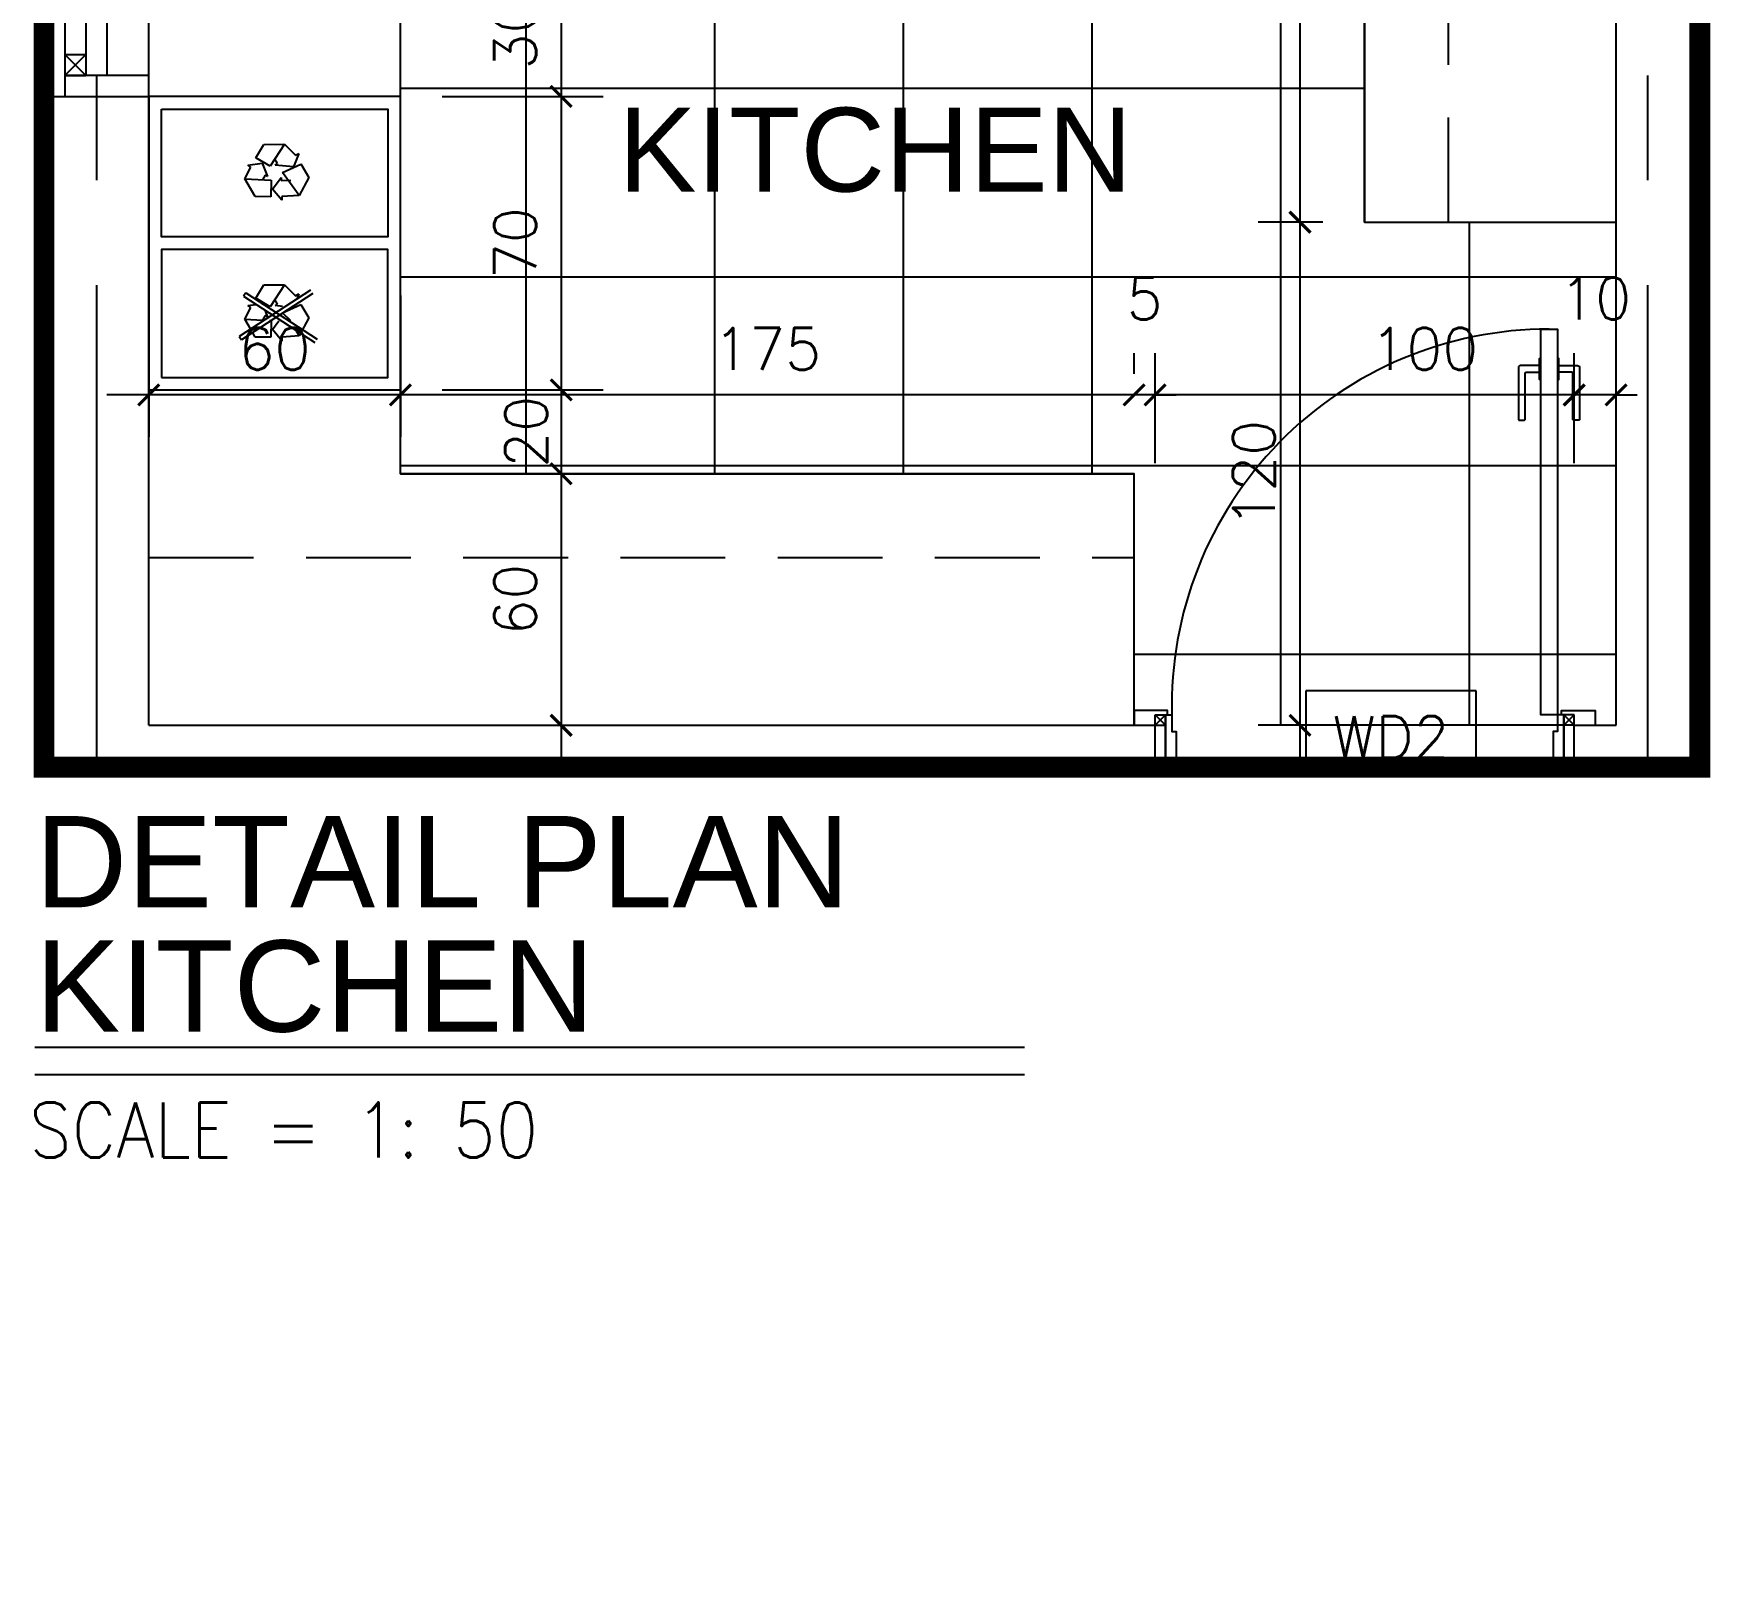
# Model space of a CAD drawing. Header units: centimetres. Extents: x -2623 to 107, y 3 to 2982.
# Drawn here: x -1782.5 to -1382.5, y 1445.7 to 1813 of the extents above; entities that cross this region are included whole.
import ezdxf
from ezdxf.xclip import XClip

# ---------------------------------------------------------------- set-up
doc = ezdxf.new("R2010")
doc.units = ezdxf.units.CM
doc.header["$LTSCALE"] = 100
doc.header["$MEASUREMENT"] = 0
doc.header["$XCLIPFRAME"] = 0
doc.header["$PDMODE"] = 35
for name, pattern in [('A0-01 FLOOR PLANS$0$HIDDEN', [0.375, 0.25, -0.125]), ('GRID$0$GRID$0$XREF GRID$0$GRIDS$0$CENTER', [2, 1.25, -0.25, 0.25, -0.25]), ('HIDDEN', [0.375, 0.25, -0.125])]:
    doc.linetypes.add(name, pattern=pattern)
for name, color, linetype in [('A0-01 FLOOR PLANS$0$COUNTERS', 85, 'Continuous'), ('A0-01 FLOOR PLANS$0$DOOR', 1, 'Continuous'), ('A0-01 FLOOR PLANS$0$KITCHEN', 11, 'Continuous'), ('A0-01 FLOOR PLANS$0$RECYCLE', 85, 'Continuous'), ('A0-01 FLOOR PLANS$0$TEXT', 3, 'Continuous'), ('A0-01 FLOOR PLANS$0$TEXT-SCHED', 3, 'Continuous'), ('A0-01 FLOOR PLANS$0$WALL-01', 7, 'Continuous'), ('A0-01 FLOOR PLANS$0$WALL-03', 2, 'Continuous'), ('A0-01 FLOOR PLANS$0$WINDOW', 1, 'Continuous'), ('COUNTERS', 85, 'Continuous'), ('DIM', 1, 'Continuous'), ('GRID$0$XREF GRID', 11, 'GRID$0$GRID$0$XREF GRID$0$GRIDS$0$CENTER'), ('HIDDEN -03', 8, 'HIDDEN'), ('ID_Flooring_02', 127, 'Continuous'), ('TEXT', 3, 'Continuous'), ('WALL-01', 7, 'Continuous'), ('WALL-03', 2, 'Continuous')]:
    doc.layers.add(name, color=color, linetype=linetype)
doc.styles.add('A0-01 FLOOR PLANS$0$A0-01 GROUND FLOOR PLAN - For Entry modification$0$ROMANS', font='romans')
doc.styles.add('A0-01 FLOOR PLANS$0$ART-PS-1', font='arial.ttf', dxfattribs={"height": 20})
doc.styles.add('ART', font='arial.ttf')
doc.styles.add('ROMANS', font='romans')
doc.dimstyles.new('A0-01 FLOOR PLANS$0$A0-01 GROUND FLOOR PLAN - For Entry modification$0$text', dxfattribs={"dimtxt": 18, "dimasz": 10, "dimexe": 10, "dimexo": 10, "dimgap": -6, "dimtad": 1, "dimtih": 1, "dimtoh": 1, "dimdec": 0, "dimdsep": 46, "dimtxsty": 'A0-01 FLOOR PLANS$0$A0-01 GROUND FLOOR PLAN - For Entry modification$0$ROMANS', "dimblk1": 'A0-01 FLOOR PLANS$0$A0-01 GROUND FLOOR PLAN - For Entry modification$0$_ARCHTICK', "dimblk2": 'A0-01 FLOOR PLANS$0$A0-01 GROUND FLOOR PLAN - For Entry modification$0$_ARCHTICK', "dimsah": 1, "dimcen": 25, "dimdle": 10, "dimse1": 1, "dimse2": 1, "dimsd1": 1, "dimsd2": 1, "dimclrd": 1, "dimclre": 1, "dimclrt": 2, "dimadec": 0, "dimazin": 0, "dimtfac": 1, "dimtdec": 0, "dimtmove": 2, "dimatfit": 3, "dimldrblk": 'A0-01 FLOOR PLANS$0$A0-01 GROUND FLOOR PLAN - For Entry modification$0$_ARCHTICK', "dimfxl": 1, "dimtolj": 1, "dimtzin": 0, "dimarcsym": 0})
doc.dimstyles.new('AS-17-100', dxfattribs={"dimtxt": 10, "dimasz": 5, "dimexe": 10, "dimexo": 10, "dimgap": 6, "dimtad": 1, "dimtoh": 1, "dimdec": 0, "dimdsep": 46, "dimtxsty": 'ROMANS', "dimblk1": 'ARCHTICK', "dimblk2": 'ARCHTICK', "dimsah": 1, "dimcen": 25, "dimdle": 10, "dimclrd": 1, "dimclre": 1, "dimclrt": 2, "dimadec": 0, "dimazin": 0, "dimtfac": 1, "dimtdec": 0, "dimtofl": 0, "dimtmove": 2, "dimatfit": 3, "dimldrblk": 'ARCHTICK', "dimfxl": 1, "dimtolj": 1, "dimtzin": 0, "dimarcsym": 0})

# ---------------------------------------------------------------- blocks, each defined once
blk = doc.blocks.new('A0-01 FLOOR PLANS$0$W05')
at = {"layer": 'A0-01 FLOOR PLANS$0$WINDOW'}
for p, q in [((-650, 1615), (-650, 1445)), ((-645, 1615), (-645, 1445)), ((-645, 1615), (-640, 1615)), ((-640, 1615), (-645, 1610)), ((-645, 1615), (-640, 1610)), ((-640, 1615), (-640, 1445)), ((-630, 1445), (-630, 1615)), ((-645, 1610), (-640, 1610)), ((-650, 1532.5), (-645, 1532.5)), ((-645, 1527.5), (-650, 1532.5)), ((-650, 1527.5), (-645, 1532.5)), ((-645, 1532.5), (-640, 1532.5)), ((-640, 1532.5), (-645, 1527.5)), ((-645, 1532.5), (-640, 1527.5)), ((-650, 1527.5), (-645, 1527.5)), ((-645, 1527.5), (-640, 1527.5)), ((-650, 1450), (-645, 1450)), ((-645, 1450), (-650, 1445)), ((-650, 1450), (-645, 1445)), ((-650, 1445), (-645, 1445))]:
    blk.add_line(p, q, dxfattribs=at)
for points in [[(-650, 1615), (-630, 1615), (-630, 1620), (-650, 1620)], [(-650, 1440), (-630, 1440), (-630, 1445), (-650, 1445)]]:
    blk.add_lwpolyline(points, close=True, dxfattribs=at)
blk = doc.blocks.new('GRID')
at = {"layer": 'GRID$0$XREF GRID'}
for p, q in [((-1767.5, 2960.33, 0), (-1767.5, 522.76)), ((-1397.5, 2960.33, 0), (-1397.5, 522.76, 0))]:
    blk.add_line(p, q, dxfattribs=at)
blk = doc.blocks.new('A0-01 FLOOR PLANS$0$FSF')
at = {"layer": 'A0-01 FLOOR PLANS$0$RECYCLE'}
for p, q in [((7765.19, 4675.67), (7765.19, 4735.67)), ((7711.3, 4711.94), (7714.51, 4713.83)), ((7714.51, 4713.83), (7718.82, 4711.52)), ((7741.36, 4714.22), (7752.43, 4697.23)), ((7742.02, 4698.84), (7753.09, 4715.83)), ((7742.18, 4714.79), (7753.26, 4697.8)), ((7742.84, 4698.27), (7753.91, 4715.26)), ((7744.8, 4711.94), (7748.01, 4713.83)), ((7748.01, 4713.83), (7752.32, 4711.52)), ((7706.6, 4708), (7709.22, 4710.69)), ((7709.22, 4710.69), (7708.81, 4711.49)), ((7708.81, 4711.49), (7712.02, 4710.16)), ((7713.33, 4707.52), (7711.31, 4711.94)), ((7712.02, 4710.16), (7711.57, 4705.77)), ((7718.82, 4711.52), (7713.33, 4707.52)), ((7715.21, 4707.25), (7715.17, 4709.52)), ((7718.82, 4711.52), (7719.07, 4707.41)), ((7740.1, 4708), (7742.72, 4710.69)), ((7742.72, 4710.69), (7742.31, 4711.49)), ((7742.31, 4711.49), (7743.63, 4710.94)), ((7746.83, 4707.52), (7744.81, 4711.94)), ((7745.34, 4710.24), (7745.52, 4710.16)), ((7745.52, 4710.16), (7745.5, 4710)), ((7748.75, 4709.57), (7746.83, 4707.52)), ((7748.67, 4709.45), (7748.67, 4709.52)), ((7752.32, 4711.52), (7750.72, 4710.64)), ((7752.32, 4711.52), (7752.57, 4707.41)), ((7706.62, 4703.11), (7706.6, 4708)), ((7706.6, 4708), (7711.85, 4704.6)), ((7711.85, 4704.6), (7709.8, 4701.19)), ((7711.2, 4706.38), (7710.09, 4705.74)), ((7711.13, 4702.7), (7714.29, 4704.01)), ((7711.57, 4705.77), (7711.2, 4706.38)), ((7714.29, 4704.01), (7713.94, 4703.39)), ((7714.5, 4707.21), (7715.21, 4707.25)), ((7717.27, 4705.2), (7714.5, 4707.21)), ((7714.85, 4698.6), (7715.16, 4704.84)), ((7715.16, 4704.84), (7719.13, 4704.77)), ((7719.96, 4707.39), (7717.27, 4705.2)), ((7719.07, 4707.41), (7719.96, 4707.39)), ((7719.14, 4704.79), (7719.07, 4701.06)), ((7740.12, 4703.11), (7740.1, 4708)), ((7740.1, 4708), (7745.35, 4704.6)), ((7745.35, 4704.6), (7743.3, 4701.19)), ((7744.7, 4706.38), (7743.59, 4705.74)), ((7745.07, 4705.77), (7744.7, 4706.38)), ((7745.3, 4707.53), (7745.07, 4705.77)), ((7746.42, 4703.44), (7747.79, 4704.01)), ((7747.79, 4704.01), (7747.44, 4703.39)), ((7748.64, 4704.47), (7748.66, 4704.84)), ((7748.66, 4704.84), (7752.63, 4704.77)), ((7750.77, 4705.2), (7748.69, 4706.71)), ((7753.46, 4707.39), (7750.77, 4705.2)), ((7752.57, 4707.41), (7753.46, 4707.39)), ((7752.64, 4704.79), (7752.57, 4701.06)), ((7709.81, 4701.19), (7706.62, 4703.11)), ((7711.59, 4699.26), (7711.13, 4702.7)), ((7712.07, 4700.01), (7711.59, 4699.26)), ((7714.85, 4698.6), (7712.07, 4700.01)), ((7713.94, 4703.39), (7715.05, 4702.75)), ((7719.07, 4701.06), (7714.85, 4698.6)), ((7743.31, 4701.19), (7740.12, 4703.11)), ((7744.63, 4702.7), (7744.71, 4702.73)), ((7744.64, 4702.63), (7744.63, 4702.7)), ((7745.09, 4699.26), (7744.83, 4701.16)), ((7745.57, 4700.01), (7745.09, 4699.26)), ((7748.35, 4698.6), (7745.57, 4700.01)), ((7747.44, 4703.39), (7748.55, 4702.75)), ((7748.35, 4698.6), (7748.56, 4702.83)), ((7752.57, 4701.06), (7751.45, 4700.41)), ((7742.02, 4698.84), (7742.84, 4698.27)), ((7750.59, 4699.9), (7748.35, 4698.6)), ((7752.43, 4697.23), (7753.26, 4697.8))]:
    blk.add_line(p, q, dxfattribs=at)
for points in [[(7695.19, 4735.67), (7695.19, 4675.67), (7765.19, 4675.67), (7765.19, 4735.67)], [(7698.19, 4678.67), (7698.19, 4732.67), (7728.69, 4732.67), (7728.69, 4678.67)], [(7762.19, 4678.67), (7762.19, 4732.67), (7731.69, 4732.67), (7731.69, 4678.67)]]:
    blk.add_lwpolyline(points, close=True, dxfattribs=at)
blk = doc.blocks.new('*D324')
at = {"layer": 'A0-01 FLOOR PLANS$0$TEXT-SCHED', "color": 1, "lineweight": -2, "transparency": 16777216}
for p, q in [((-1438.42, 1656.21), (-1478.99, 1656.21)), ((-1478.99, 1656.21), (-1478.99, 1634.21)), ((-1438.42, 1634.21), (-1438.42, 1656.21)), ((-1478.99, 1634.21), (-1438.42, 1634.21))]:
    blk.add_line(p, q, dxfattribs=at)
at = {"layer": 'Defpoints', "color": 0, "transparency": 16777216}
blk.add_point((-1458.71, 1645.21), dxfattribs=at)
blk.add_point((-1458.71, 1645.21), dxfattribs=at)
blk.add_point((-1458.71, 1645.21), dxfattribs=at)
at = {"layer": 'A0-01 FLOOR PLANS$0$TEXT-SCHED', "color": 2, "transparency": 16777216, "insert": (-1458.71, 1645.21), "char_height": 8, "width": 47.1429, "attachment_point": 5, "style": 'A0-01 FLOOR PLANS$0$A0-01 GROUND FLOOR PLAN - For Entry modification$0$ROMANS'}
blk.add_mtext('\\A1;{\\H1.25x;WD2}', dxfattribs=at)
blk = doc.blocks.new('A0-01 FLOOR PLANS$0$A0-01 GROUND FLOOR PLAN - For Entry modification$0$_ARCHTICK')
at = {"color": 0, "linetype": 'ByBlock', "const_width": 0.15}
blk.add_lwpolyline([(-0.5, -0.5), (0.5, 0.5)], dxfattribs=at)
blk = doc.blocks.new('A0-01 FLOOR PLANS$0$DOOR 25CM')
at = {"layer": 'A0-01 FLOOR PLANS$0$DOOR'}
blk.add_lwpolyline([(-4739.05, 1353.5), (-4735.05, 1353.5), (-4735.05, 1261.5), (-4739.05, 1261.5)], close=True, dxfattribs=at)
for points in [[(-4739.35, 1344.8), (-4743.85, 1344.8, 0.414214), (-4744.35, 1344.3), (-4744.35, 1332, 0.414214), (-4744.15, 1331.8), (-4742.95, 1331.8, 0.414214), (-4742.75, 1332), (-4742.75, 1343, -0.414214), (-4742.55, 1343.2), (-4739.35, 1343.2)], [(-4734.75, 1344.8), (-4730.26, 1344.8, -0.414214), (-4729.76, 1344.3), (-4729.76, 1332, -0.414214), (-4729.96, 1331.8), (-4731.16, 1331.8, -0.414214), (-4731.36, 1332), (-4731.36, 1343, 0.414214), (-4731.56, 1343.2), (-4734.75, 1343.2)]]:
    blk.add_lwpolyline(points, format="xyb", dxfattribs=at)
for points in [[(-4739.05, 1341.5), (-4739.35, 1341.5), (-4739.35, 1346.5), (-4739.05, 1346.5)], [(-4735.05, 1341.5), (-4734.75, 1341.5), (-4734.75, 1346.5), (-4735.05, 1346.5)]]:
    blk.add_lwpolyline(points, dxfattribs=at)
blk.add_arc((-4737.11, 1263.56), 89.94, 89.9604, 181.3128, dxfattribs=at)
blk = doc.blocks.new('A0-01 FLOOR PLANS$0$90-10')
at = {"layer": 'A0-01 FLOOR PLANS$0$DOOR', "linetype": 'Continuous'}
for p, q in [((9747.9, -4467.93), (9747.9, -4470.43)), ((9857.88, -4467.93), (9857.88, -4470.43)), ((9747.9, -4482.93), (9747.9, -4480.43)), ((9755.4, -4482.93), (9755.4, -4480.43)), ((9850.38, -4482.93), (9850.38, -4480.43)), ((9857.88, -4482.93), (9857.88, -4480.43))]:
    blk.add_line(p, q, dxfattribs=at)
at = {"layer": 'A0-01 FLOOR PLANS$0$DOOR'}
for p, q in [((9752.9, -4470.43), (9752.9, -4467.93)), ((9752.9, -4467.93), (9755.4, -4467.93)), ((9755.4, -4467.93), (9752.9, -4470.43)), ((9755.4, -4470.43), (9752.9, -4467.93)), ((9852.88, -4467.93), (9850.38, -4467.93)), ((9850.38, -4467.93), (9852.88, -4470.43)), ((9850.38, -4470.43), (9852.88, -4467.93)), ((9852.88, -4470.43), (9852.88, -4467.93)), ((9752.9, -4470.43), (9755.4, -4470.43)), ((9852.88, -4470.43), (9850.38, -4470.43)), ((9752.9, -4480.43), (9752.9, -4482.93)), ((9755.4, -4482.93), (9752.9, -4480.43)), ((9755.4, -4480.43), (9752.9, -4482.93)), ((9752.9, -4480.43), (9755.4, -4480.43)), ((9752.9, -4482.93), (9755.4, -4482.93)), ((9850.38, -4482.93), (9852.88, -4480.43)), ((9850.38, -4480.43), (9852.88, -4482.93)), ((9852.88, -4480.43), (9850.38, -4480.43)), ((9852.88, -4482.93), (9850.38, -4482.93)), ((9852.88, -4480.43), (9852.88, -4482.93))]:
    blk.add_line(p, q, dxfattribs=at)
for points in [[(9755.9, -4467.93), (9755.9, -4466.93), (9747.9, -4466.93), (9747.9, -4467.93)], [(9755.4, -4467.93), (9755.4, -4482.93)], [(9755.4, -4467.93), (9756.9, -4467.93), (9756.9, -4471.93), (9757.9, -4471.93), (9757.9, -4482.93), (9755.4, -4482.93), (9755.4, -4467.93)], [(9850.38, -4467.93), (9848.88, -4467.93), (9848.88, -4471.93), (9847.88, -4471.93), (9847.88, -4482.93), (9850.38, -4482.93), (9850.38, -4467.93)], [(9849.88, -4467.93), (9849.88, -4466.93), (9857.88, -4466.93), (9857.88, -4467.93)], [(9850.38, -4467.93), (9850.38, -4482.93)], [(9755.9, -4482.93), (9755.9, -4483.93), (9747.9, -4483.93), (9747.9, -4482.93)], [(9849.88, -4482.93), (9849.88, -4483.93), (9857.88, -4483.93), (9857.88, -4482.93)]]:
    blk.add_lwpolyline(points, dxfattribs=at)
at = {"layer": 'A0-01 FLOOR PLANS$0$DOOR', "linetype": 'Continuous', "xscale": -1}
blk.add_blockref('A0-01 FLOOR PLANS$0$DOOR 25CM', (5021.85, -5729.43), dxfattribs=at)
blk = doc.blocks.new('_ARCHTICK')
at = {"color": 0, "linetype": 'ByBlock', "const_width": 0.15}
blk.add_lwpolyline([(-0.5, -0.5), (0.5, 0.5)], dxfattribs=at)
blk = doc.blocks.new('*D18')
at = {"layer": 'Defpoints', "color": 0, "transparency": 16777216}
for p in [(-1460.51, 1903), (-1480.41, 1768), (-1465, 1768)]:
    blk.add_point(p, dxfattribs=at)
at = {"layer": 'DIM', "color": 1, "lineweight": -2, "transparency": 16777216}
for p, q in [((-1480.41, 1913), (-1480.41, 1758)), ((-1470.51, 1903), (-1490.41, 1903)), ((-1475, 1768), (-1490.41, 1768))]:
    blk.add_line(p, q, dxfattribs=at)
at = {"layer": 'DIM', "color": 1, "lineweight": -2, "transparency": 16777216, "xscale": 5, "yscale": 5, "zscale": 5}
for p, rotation in [((-1480.41, 1903), 90), ((-1480.41, 1768), 270)]:
    blk.add_blockref('_ARCHTICK', p, dxfattribs=dict(at, rotation=rotation))
at = {"layer": 'DIM', "color": 2, "transparency": 16777216, "insert": (-1491.41, 1835.5), "char_height": 10, "attachment_point": 5, "rotation": 90, "style": 'ROMANS'}
blk.add_mtext('\\A1;135', dxfattribs=at)
blk = doc.blocks.new('*D19')
at = {"layer": 'Defpoints', "color": 0, "transparency": 16777216}
for p in [(-1415, 1726.8), (-1415, 1700.54), (-1405, 1700.54)]:
    blk.add_point(p, dxfattribs=at)
at = {"layer": 'DIM', "color": 1, "lineweight": -2, "transparency": 16777216}
for p, q in [((-1415, 1710.54), (-1415, 1736.8)), ((-1405, 1710.54), (-1405, 1736.8)), ((-1415, 1726.8), (-1420, 1726.8)), ((-1405, 1726.8), (-1400, 1726.8))]:
    blk.add_line(p, q, dxfattribs=at)
at = {"layer": 'DIM', "color": 1, "lineweight": -2, "transparency": 16777216, "xscale": 5, "yscale": 5, "zscale": 5}
blk.add_blockref('_ARCHTICK', (-1415, 1726.8), dxfattribs=at)
at = {"layer": 'DIM', "color": 1, "lineweight": -2, "transparency": 16777216, "xscale": 5, "yscale": 5, "zscale": 5, "rotation": 180}
blk.add_blockref('_ARCHTICK', (-1405, 1726.8), dxfattribs=at)
at = {"layer": 'DIM', "color": 2, "transparency": 16777216, "insert": (-1410, 1749.8), "char_height": 10, "attachment_point": 5, "style": 'ROMANS'}
blk.add_mtext('\\A1;10', dxfattribs=at)
blk = doc.blocks.new('*D20')
at = {"layer": 'Defpoints', "color": 0, "transparency": 16777216}
for p in [(-1514.98, 1726.8), (-1514.98, 1700.54), (-1415, 1700.54)]:
    blk.add_point(p, dxfattribs=at)
at = {"layer": 'DIM', "color": 1, "lineweight": -2, "transparency": 16777216}
for p, q in [((-1514.98, 1710.54), (-1514.98, 1736.8)), ((-1415, 1710.54), (-1415, 1736.8)), ((-1405, 1726.8), (-1524.98, 1726.8))]:
    blk.add_line(p, q, dxfattribs=at)
at = {"layer": 'DIM', "color": 1, "lineweight": -2, "transparency": 16777216, "xscale": 5, "yscale": 5, "zscale": 5, "rotation": 180}
blk.add_blockref('_ARCHTICK', (-1514.98, 1726.8), dxfattribs=at)
at = {"layer": 'DIM', "color": 1, "lineweight": -2, "transparency": 16777216, "xscale": 5, "yscale": 5, "zscale": 5}
blk.add_blockref('_ARCHTICK', (-1415, 1726.8), dxfattribs=at)
at = {"layer": 'DIM', "color": 2, "transparency": 16777216, "insert": (-1450.74, 1737.8), "char_height": 10, "attachment_point": 5, "style": 'ROMANS'}
blk.add_mtext('\\A1;100', dxfattribs=at)
blk = doc.blocks.new('*D21')
at = {"layer": 'Defpoints', "color": 0, "transparency": 16777216}
for p in [(-1519.98, 1726.8), (-1519.98, 1721.8), (-1514.98, 1700.54)]:
    blk.add_point(p, dxfattribs=at)
at = {"layer": 'DIM', "color": 1, "lineweight": -2, "transparency": 16777216}
for p, q in [((-1519.98, 1731.8), (-1519.98, 1736.8)), ((-1514.98, 1710.54), (-1514.98, 1736.8)), ((-1519.98, 1726.8), (-1524.98, 1726.8)), ((-1514.98, 1726.8), (-1509.98, 1726.8))]:
    blk.add_line(p, q, dxfattribs=at)
at = {"layer": 'DIM', "color": 1, "lineweight": -2, "transparency": 16777216, "xscale": 5, "yscale": 5, "zscale": 5}
blk.add_blockref('_ARCHTICK', (-1519.98, 1726.8), dxfattribs=at)
at = {"layer": 'DIM', "color": 1, "lineweight": -2, "transparency": 16777216, "xscale": 5, "yscale": 5, "zscale": 5, "rotation": 180}
blk.add_blockref('_ARCHTICK', (-1514.98, 1726.8), dxfattribs=at)
at = {"layer": 'DIM', "color": 2, "transparency": 16777216, "insert": (-1517.48, 1749.8), "char_height": 10, "attachment_point": 5, "style": 'ROMANS'}
blk.add_mtext('\\A1;5', dxfattribs=at)
blk = doc.blocks.new('*D22')
at = {"layer": 'Defpoints', "color": 0, "transparency": 16777216}
for p in [(-1695, 1760.54), (-1695, 1726.8), (-1519.98, 1721.8)]:
    blk.add_point(p, dxfattribs=at)
at = {"layer": 'DIM', "color": 1, "lineweight": -2, "transparency": 16777216}
for p, q in [((-1695, 1750.54), (-1695, 1716.8)), ((-1519.98, 1731.8), (-1519.98, 1736.8)), ((-1509.98, 1726.8), (-1705, 1726.8))]:
    blk.add_line(p, q, dxfattribs=at)
at = {"layer": 'DIM', "color": 1, "lineweight": -2, "transparency": 16777216, "xscale": 5, "yscale": 5, "zscale": 5, "rotation": 180}
blk.add_blockref('_ARCHTICK', (-1695, 1726.8), dxfattribs=at)
at = {"layer": 'DIM', "color": 1, "lineweight": -2, "transparency": 16777216, "xscale": 5, "yscale": 5, "zscale": 5}
blk.add_blockref('_ARCHTICK', (-1519.98, 1726.8), dxfattribs=at)
at = {"layer": 'DIM', "color": 2, "transparency": 16777216, "insert": (-1607.49, 1737.8), "char_height": 10, "attachment_point": 5, "style": 'ROMANS'}
blk.add_mtext('\\A1;175', dxfattribs=at)
blk = doc.blocks.new('*D23')
at = {"layer": 'Defpoints', "color": 0, "transparency": 16777216}
for p in [(-1755, 1775.54), (-1695, 1760.54), (-1755, 1726.8)]:
    blk.add_point(p, dxfattribs=at)
at = {"layer": 'DIM', "color": 1, "lineweight": -2, "transparency": 16777216}
for p, q in [((-1755, 1765.54), (-1755, 1716.8)), ((-1695, 1750.54), (-1695, 1716.8)), ((-1685, 1726.8), (-1765, 1726.8))]:
    blk.add_line(p, q, dxfattribs=at)
at = {"layer": 'DIM', "color": 1, "lineweight": -2, "transparency": 16777216, "xscale": 5, "yscale": 5, "zscale": 5, "rotation": 180}
blk.add_blockref('_ARCHTICK', (-1755, 1726.8), dxfattribs=at)
at = {"layer": 'DIM', "color": 1, "lineweight": -2, "transparency": 16777216, "xscale": 5, "yscale": 5, "zscale": 5}
blk.add_blockref('_ARCHTICK', (-1695, 1726.8), dxfattribs=at)
at = {"layer": 'DIM', "color": 2, "transparency": 16777216, "insert": (-1725, 1737.8), "char_height": 10, "attachment_point": 5, "style": 'ROMANS'}
blk.add_mtext('\\A1;60', dxfattribs=at)
blk = doc.blocks.new('*D24')
at = {"layer": 'Defpoints', "color": 0, "transparency": 16777216}
for p in [(-1465, 1768), (-1480.41, 1648), (-1405, 1648)]:
    blk.add_point(p, dxfattribs=at)
at = {"layer": 'DIM', "color": 1, "lineweight": -2, "transparency": 16777216}
for p, q in [((-1480.41, 1778), (-1480.41, 1638)), ((-1475, 1768), (-1490.41, 1768)), ((-1415, 1648), (-1490.41, 1648))]:
    blk.add_line(p, q, dxfattribs=at)
at = {"layer": 'DIM', "color": 1, "lineweight": -2, "transparency": 16777216, "xscale": 5, "yscale": 5, "zscale": 5}
for p, rotation in [((-1480.41, 1768), 90), ((-1480.41, 1648), 270)]:
    blk.add_blockref('_ARCHTICK', p, dxfattribs=dict(at, rotation=rotation))
at = {"layer": 'DIM', "color": 2, "transparency": 16777216, "insert": (-1491.41, 1708), "char_height": 10, "attachment_point": 5, "rotation": 90, "style": 'ROMANS'}
blk.add_mtext('\\A1;120', dxfattribs=at)
blk = doc.blocks.new('*D28')
at = {"layer": 'Defpoints', "color": 0, "transparency": 16777216}
for p in [(-1695, 1828), (-1695, 1798), (-1656.64, 1798)]:
    blk.add_point(p, dxfattribs=at)
at = {"layer": 'DIM', "color": 1, "lineweight": -2, "transparency": 16777216}
for p, q in [((-1656.64, 1838), (-1656.64, 1788)), ((-1685, 1828), (-1646.64, 1828)), ((-1685, 1798), (-1646.64, 1798))]:
    blk.add_line(p, q, dxfattribs=at)
at = {"layer": 'DIM', "color": 1, "lineweight": -2, "transparency": 16777216, "xscale": 5, "yscale": 5, "zscale": 5}
for p, rotation in [((-1656.64, 1828), 90), ((-1656.64, 1798), 270)]:
    blk.add_blockref('_ARCHTICK', p, dxfattribs=dict(at, rotation=rotation))
at = {"layer": 'DIM', "color": 2, "transparency": 16777216, "insert": (-1667.64, 1813), "char_height": 10, "attachment_point": 5, "rotation": 90, "style": 'ROMANS'}
blk.add_mtext('\\A1;30', dxfattribs=at)
blk = doc.blocks.new('*D29')
at = {"layer": 'Defpoints', "color": 0, "transparency": 16777216}
for p in [(-1695, 1728), (-1695, 1708), (-1656.64, 1708)]:
    blk.add_point(p, dxfattribs=at)
at = {"layer": 'DIM', "color": 1, "lineweight": -2, "transparency": 16777216}
for p, q in [((-1656.64, 1738), (-1656.64, 1698)), ((-1685, 1728), (-1646.64, 1728)), ((-1685, 1708), (-1646.64, 1708))]:
    blk.add_line(p, q, dxfattribs=at)
at = {"layer": 'DIM', "color": 1, "lineweight": -2, "transparency": 16777216, "xscale": 5, "yscale": 5, "zscale": 5}
for p, rotation in [((-1656.64, 1728), 90), ((-1656.64, 1708), 270)]:
    blk.add_blockref('_ARCHTICK', p, dxfattribs=dict(at, rotation=rotation))
at = {"layer": 'DIM', "color": 2, "transparency": 16777216, "insert": (-1665, 1718), "char_height": 10, "attachment_point": 5, "rotation": 90, "style": 'ROMANS'}
blk.add_mtext('\\A1;20', dxfattribs=at)
blk = doc.blocks.new('*D30')
at = {"layer": 'Defpoints', "color": 0, "transparency": 16777216}
for p in [(-1695, 1708), (-1656.64, 1648), (-1656.64, 1648)]:
    blk.add_point(p, dxfattribs=at)
at = {"layer": 'DIM', "color": 1, "lineweight": -2, "transparency": 16777216}
for p, q in [((-1656.64, 1718), (-1656.64, 1638)), ((-1685, 1708), (-1646.64, 1708))]:
    blk.add_line(p, q, dxfattribs=at)
at = {"layer": 'DIM', "color": 1, "lineweight": -2, "transparency": 16777216, "xscale": 5, "yscale": 5, "zscale": 5}
for p, rotation in [((-1656.64, 1708), 90), ((-1656.64, 1648), 270)]:
    blk.add_blockref('_ARCHTICK', p, dxfattribs=dict(at, rotation=rotation))
at = {"layer": 'DIM', "color": 2, "transparency": 16777216, "insert": (-1667.64, 1678), "char_height": 10, "attachment_point": 5, "rotation": 90, "style": 'ROMANS'}
blk.add_mtext('\\A1;60', dxfattribs=at)
blk = doc.blocks.new('*D31')
at = {"layer": 'Defpoints', "color": 0, "transparency": 16777216}
for p in [(-1695, 1798), (-1695, 1728), (-1656.64, 1728)]:
    blk.add_point(p, dxfattribs=at)
at = {"layer": 'DIM', "color": 1, "lineweight": -2, "transparency": 16777216}
for p, q in [((-1656.64, 1808), (-1656.64, 1718)), ((-1685, 1798), (-1646.64, 1798)), ((-1685, 1728), (-1646.64, 1728))]:
    blk.add_line(p, q, dxfattribs=at)
at = {"layer": 'DIM', "color": 1, "lineweight": -2, "transparency": 16777216, "xscale": 5, "yscale": 5, "zscale": 5}
for p, rotation in [((-1656.64, 1798), 90), ((-1656.64, 1728), 270)]:
    blk.add_blockref('_ARCHTICK', p, dxfattribs=dict(at, rotation=rotation))
at = {"layer": 'DIM', "color": 2, "transparency": 16777216, "insert": (-1667.64, 1763), "char_height": 10, "attachment_point": 5, "rotation": 90, "style": 'ROMANS'}
blk.add_mtext('\\A1;70', dxfattribs=at)
blk = doc.blocks.new('A0-01 FLOOR PLANS')
at = {"layer": 'A0-01 FLOOR PLANS$0$COUNTERS'}
for p, q in [((-1465, 1768), (-1465, 2128)), ((-1695, 1708), (-1695, 2033)), ((-1465, 1768), (-1405, 1768)), ((-1695, 1708), (-1519.98, 1708)), ((-1519.98, 1648), (-1519.98, 1708))]:
    blk.add_line(p, q, dxfattribs=at)
at = {"layer": 'A0-01 FLOOR PLANS$0$COUNTERS', "linetype": 'A0-01 FLOOR PLANS$0$HIDDEN'}
for p, q in [((-1445, 1768), (-1445, 1883)), ((-1755, 1688), (-1519.98, 1688))]:
    blk.add_line(p, q, dxfattribs=at)
at = {"layer": 'A0-01 FLOOR PLANS$0$WALL-01'}
for p, q in [((-1405, 1648), (-1405, 2128)), ((-1385, 1608), (-1385, 2128)), ((-1780, 1798), (-1755, 1798)), ((-1780, 1583), (-1780, 1798)), ((-1755, 1648), (-1755, 1798)), ((-1755, 1648), (-1514.98, 1648)), ((-1514.98, 1638), (-1514.98, 1648)), ((-1415, 1638), (-1415, 1648)), ((-1415, 1648), (-1405, 1648))]:
    blk.add_line(p, q, dxfattribs=at)
at = {"layer": 'A0-01 FLOOR PLANS$0$WALL-03'}
blk.add_line((-1780, 1978), (-1780, 1798), dxfattribs=at)
at = {"layer": 'A0-01 FLOOR PLANS$0$DOOR', "xscale": -1}
blk.add_blockref('A0-01 FLOOR PLANS$0$90-10', (8337.9, 6118.43), dxfattribs=at)
at = {"layer": 'A0-01 FLOOR PLANS$0$KITCHEN', "rotation": 270}
blk.add_blockref('A0-01 FLOOR PLANS$0$FSF', (-6430.67, 9493.19), dxfattribs=at)
at = {"layer": 'A0-01 FLOOR PLANS$0$WALL-01'}
blk.add_blockref('GRID', (0, 0), dxfattribs=at)
at = {"layer": 'A0-01 FLOOR PLANS$0$WINDOW'}
blk.add_blockref('A0-01 FLOOR PLANS$0$W05', (-1125, 358), dxfattribs=at)
at = {"layer": 'A0-01 FLOOR PLANS$0$TEXT', "style": 'A0-01 FLOOR PLANS$0$ART-PS-1'}
blk.add_text('KITCHEN', height=20, dxfattribs=at).set_placement((-1643.02, 1775.31))
at = {"layer": 'A0-01 FLOOR PLANS$0$TEXT-SCHED'}
dim = blk.add_linear_dim(base=(-1458.71, 1645.21), p1=(-1458.71, 1645.21), p2=(-1458.71, 1645.21), text='{\\H1.25x;WD2}', dimstyle='A0-01 FLOOR PLANS$0$A0-01 GROUND FLOOR PLAN - For Entry modification$0$text', override={"dimtxt": 8, "dimgap": -6, "dimclrt": 2}, dxfattribs=at)
dim.commit()
dim.dimension.update_dxf_attribs({"geometry": '*D324', "text_midpoint": (-1458.71, 1645.21), "dimtype": 128})

msp = doc.modelspace()

# ---------------------------------------------------------------- linework, layer by layer
at = {"layer": 'COUNTERS'}
for points in [[(-1465, 2128), (-1465, 1768), (-1405, 1768)], [(-1519.98, 1648), (-1519.98, 1708), (-1695, 1708), (-1695, 2033), (-1755, 2033)]]:
    msp.add_lwpolyline(points, dxfattribs=at)
at = {"layer": 'HIDDEN -03', "color": 6, "linetype": 'HIDDEN', "const_width": 5}
msp.add_lwpolyline([(-1780, 2148), (-1385, 2148), (-1385, 1638), (-1780, 1638)], close=True, dxfattribs=at)
at = {"layer": 'ID_Flooring_02', "linetype": 'Continuous'}
for p, q in [((-1665, 1708), (-1665, 2128)), ((-1620, 1708), (-1620, 2128)), ((-1575, 1708), (-1575, 2128)), ((-1530, 1708), (-1530, 2128)), ((-1485, 1648), (-1485, 2128)), ((-1695, 1800), (-1465, 1800)), ((-1440, 1648), (-1440, 1768)), ((-1695, 1755), (-1405, 1755)), ((-1695, 1710), (-1405, 1710)), ((-1519.98, 1665), (-1405, 1665))]:
    msp.add_line(p, q, dxfattribs=at)
at = {"layer": 'WALL-01'}
for p, q in [((-1755, 1638), (-1780, 1638)), ((-1595, 1638), (-1605, 1638)), ((-1405, 1638), (-1385, 1638))]:
    msp.add_line(p, q, dxfattribs=at)
at = {"layer": 'WALL-03'}
for p, q in [((-1546.1, 1571.19, 0), (-1782.21, 1571.19, 0)), ((-1546.1, 1564.6, 0), (-1782.21, 1564.6, 0))]:
    msp.add_line(p, q, dxfattribs=at)

# ---------------------------------------------------------------- block references
at = {"layer": 'DIM'}
ref = msp.add_blockref('A0-01 FLOOR PLANS', (0, 0), dxfattribs=at)
XClip(ref).set_block_clipping_path([(-1780, 1638), (-1385, 2153)])

# ---------------------------------------------------------------- texts
at = {"layer": 'TEXT', "style": 'ART'}
for s, height, p in [('DETAIL PLAN ', 21.7621, (-1782.1, 1604.6, 0)), ('KITCHEN', 21.762, (-1782.1, 1574.94, 0))]:
    msp.add_text(s, height=height, dxfattribs=at).set_placement(p)
at = {"layer": 'TEXT', "style": 'ROMANS', "width": 0.9}
msp.add_text('SCALE = 1: 50', height=13.1774, dxfattribs=at).set_placement((-1783.58, 1544.9, 0))

# ---------------------------------------------------------------- dimensions: what is measured, and where the dimension line sits
at = {"layer": 'DIM'}
for base, p1, p2, picture, middle in [((-1480.41, 1768), (-1460.51, 1903), (-1465, 1768), '*D18', (-1491.41, 1835.5)), ((-1656.64, 1798), (-1695, 1828), (-1695, 1798), '*D28', (-1667.64, 1813)), ((-1656.64, 1728), (-1695, 1798), (-1695, 1728), '*D31', (-1667.64, 1763)), ((-1480.41, 1648), (-1465, 1768), (-1405, 1648), '*D24', (-1491.41, 1708)), ((-1656.64, 1648), (-1695, 1708), (-1656.64, 1648), '*D30', (-1667.64, 1678))]:
    dim = msp.add_linear_dim(base=base, p1=p1, p2=p2, angle=90, dimstyle='AS-17-100', dxfattribs=at)
    dim.commit()
    dim.dimension.update_dxf_attribs({"geometry": picture, "text_midpoint": middle})
for base, p1, p2, picture, middle in [((-1755, 1726.8), (-1695, 1760.54), (-1755, 1775.54), '*D23', (-1725, 1737.8)), ((-1695, 1726.8), (-1519.98, 1721.8), (-1695, 1760.54), '*D22', (-1607.49, 1737.8)), ((-1519.98, 1726.8), (-1514.98, 1700.54), (-1519.98, 1721.8), '*D21', (-1517.48, 1749.8)), ((-1415, 1726.8), (-1405, 1700.54), (-1415, 1700.54), '*D19', (-1410, 1749.8))]:
    dim = msp.add_linear_dim(base=base, p1=p1, p2=p2, dimstyle='AS-17-100', dxfattribs=at)
    dim.commit()
    dim.dimension.update_dxf_attribs({"geometry": picture, "text_midpoint": middle})
dim = msp.add_linear_dim(base=(-1514.98, 1726.8), p1=(-1415, 1700.54), p2=(-1514.98, 1700.54), dimstyle='AS-17-100', dxfattribs=at)
dim.commit()
dim.dimension.update_dxf_attribs({"geometry": '*D20', "text_midpoint": (-1450.74, 1737.8), "dimtype": 160})
dim = msp.add_linear_dim(base=(-1656.64, 1708), p1=(-1695, 1728), p2=(-1695, 1708), angle=90, dimstyle='AS-17-100', dxfattribs=at)
dim.commit()
dim.dimension.update_dxf_attribs({"geometry": '*D29', "text_midpoint": (-1665, 1718), "dimtype": 160})

doc.saveas('drawing.dxf')
